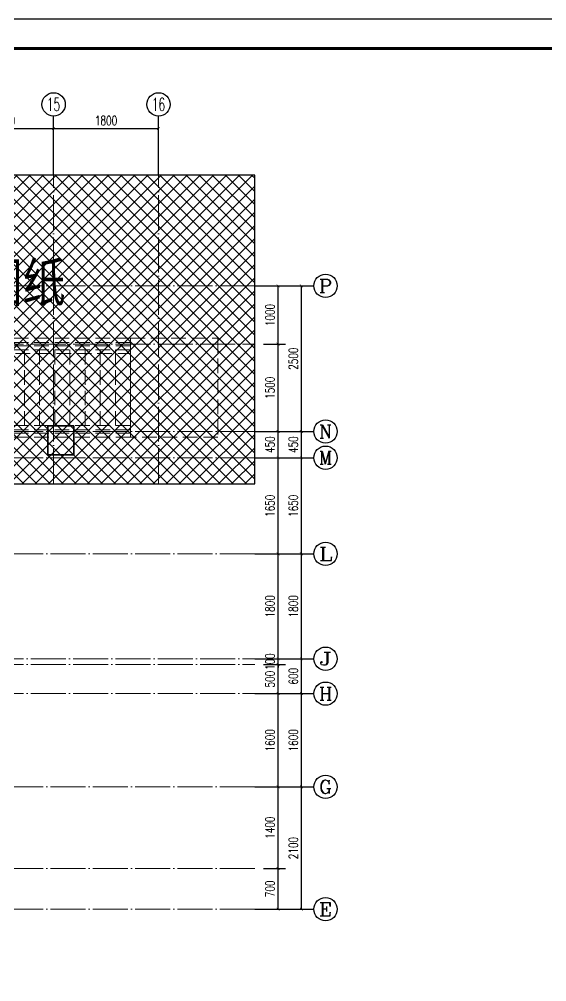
# Model space of a CAD drawing. Extents: x -655480 to 203344, y -294099 to 287156.
# Drawn here: x 39824 to 48872, y 209662 to 226182 of the extents above; entities that cross this region are included whole.
import ezdxf
from ezdxf.enums import TextEntityAlignment as Align

# ---------------------------------------------------------------- set-up
doc = ezdxf.new("R2010")
doc.units = 0
doc.header["$LTSCALE"] = 1000
for name, pattern in [('#P_--_20B1_001_t3$0$DASH', [0.35, 0.25, -0.1]), ('DOTE', [2.42, 2, -0.2, 0.02, -0.2]), ('HIDDEN', [0.375, 0.25, -0.125])]:
    doc.linetypes.add(name, pattern=pattern)
doc.layers.get('0').update_dxf_attribs({"linetype": 'CONTINUOUS'})
doc.layers.get('DEFPOINTS').update_dxf_attribs({"linetype": 'CONTINUOUS'})
for name, color, linetype in [('-TK', 7, 'CONTINUOUS'), ('A-AXIS_TEXT', 7, 'CONTINUOUS'), ('AXIS', 3, 'CONTINUOUS'), ('DIM_SYMB', 3, 'CONTINUOUS'), ('PUB_DIM', 3, 'CONTINUOUS'), ('S-Z柱实线', 6, 'CONTINUOUS'), ('TEXT', 2, 'CONTINUOUS'), ('审核', 1, 'CONTINUOUS'), ('尺寸标注', 86, 'CONTINUOUS')]:
    doc.layers.add(name, color=color, linetype=linetype)
for name, color, linetype, lineweight in [('AXIS_TEXT', 7, 'CONTINUOUS', 20), ('DOTE', 19, 'DOTE', 9), ('STAIR', 2, 'CONTINUOUS', 18), ('填充', 251, 'CONTINUOUS', 5)]:
    doc.layers.add(name, color=color, linetype=linetype, lineweight=lineweight)
doc.styles.add('_TCH_AXIS', font='COMPLEX', dxfattribs={"bigfont": 'GBCBIG'})
doc.styles.add('_TCH_DIM_T3', font='SIMPLEX', dxfattribs={"width": 0.705882, "bigfont": 'GBCBIG'})
doc.styles.add('COMPLEX', font='COMPLEX')
doc.styles.add('黑体', font='simhei.ttf')
doc.dimstyles.new('_TCH_ARCH&&50', dxfattribs={"dimtxt": 157.5, "dimasz": 50, "dimexe": 125, "dimexo": 150, "dimgap": 58.75, "dimtad": 1, "dimdec": 0, "dimzin": 0, "dimdsep": 46, "dimtxsty": '_TCH_DIM_T3', "dimblk": 'ARCHTICK', "dimcen": 0.09, "dimclrt": 7, "dimazin": 0, "dimtfac": 1, "dimtdec": 0, "dimtix": 1, "dimtmove": 2, "dimatfit": 3, "dimldrblk": 'ARCHTICK', "dimfxl": 1, "dimtolj": 1, "dimtzin": 0, "dimarcsym": 0})

# ---------------------------------------------------------------- blocks, each defined once
blk = doc.blocks.new('A1')
blk.add_lwpolyline([(0, 59400), (0, 0), (84100, 0), (84100, 59400)], close=True)
at = {"const_width": 100}
blk.add_lwpolyline([(2500, 58400), (2500, 1000), (83100, 1000), (83100, 58400)], close=True, dxfattribs=at)
blk = doc.blocks.new('DFBFBFBGF')
at = {"layer": 'STAIR', "color": 246, "linetype": '#P_--_20B1_001_t3$0$DASH'}
for p, q in [((293136, 754230), (287317, 754230)), ((293136, 754030), (293136, 754230)), ((293136, 754160), (287317, 754160)), ((293136, 754100), (287317, 754100)), ((293136, 754030), (287317, 754030)), ((293136, 754030), (288716, 754030)), ((288716, 752730), (288716, 754030)), ((288976, 752730), (288976, 754030)), ((289236, 752730), (289236, 754030)), ((289496, 752730), (289496, 754030)), ((289756, 752730), (289756, 754030)), ((290016, 752730), (290016, 754030)), ((290276, 752730), (290276, 754030)), ((290536, 752730), (290536, 754030)), ((290796, 752730), (290796, 754030)), ((291056, 752730), (291056, 754030)), ((291316, 752730), (291316, 754030)), ((291576, 752730), (291576, 754030)), ((291836, 752730), (291836, 754030)), ((292096, 752730), (292096, 754030)), ((292356, 752730), (292356, 754030)), ((292616, 752730), (292616, 754030)), ((292876, 752730), (292876, 754030)), ((293136, 752730), (293136, 754030)), ((288716, 753970), (293136, 753970)), ((293136, 752730), (287317, 752730)), ((293136, 752730), (288716, 752730)), ((293136, 752530), (293136, 752730)), ((293136, 752660), (287317, 752660)), ((293136, 752600), (287317, 752600)), ((293136, 752530), (287317, 752530))]:
    blk.add_line(p, q, dxfattribs=at)
blk.add_lwpolyline([(293136, 754230), (294636, 754230), (294636, 752530), (293136, 752530)], close=True, dxfattribs=at)
at = {"layer": '审核', "color": 58, "linetype": 'HIDDEN', "ltscale": 0.2}
blk.add_line((289519, 752530), (289519, 754230), dxfattribs=at)
blk = doc.blocks.new('_AXISO')
blk.add_circle((0, 0), 0.5)
at = {"layer": 'A-AXIS_TEXT', "style": 'COMPLEX', "width": 1.041667}
blk.add_attdef('A', text='', height=0.56, dxfattribs=at).set_placement((-0.25, -0.28), (0.25, -0.28), align=Align.FIT)
blk = doc.blocks.new('_ArchTick')
at = {"color": 0, "linetype": 'ByBlock', "const_width": 0.15}
blk.add_lwpolyline([(-0.5, -0.5), (0.5, 0.5)], dxfattribs=at)
blk = doc.blocks.new('*D994')
at = {"layer": 'DEFPOINTS', "color": 0, "transparency": 16777216}
for p in [(43863, 211606), (44263, 211606), (43863, 210906)]:
    blk.add_point(p, dxfattribs=at)
at = {"layer": '尺寸标注', "color": 0, "lineweight": -2, "transparency": 16777216}
for p, q in [((44013, 211606), (44388, 211606)), ((44263, 210906), (44263, 211606)), ((44013, 210906), (44388, 210906))]:
    blk.add_line(p, q, dxfattribs=at)
at = {"layer": '尺寸标注', "color": 0, "lineweight": -2, "transparency": 16777216, "xscale": 50, "yscale": 50, "zscale": 50}
for p, rotation in [((44263, 211606), 90), ((44263, 210906), 270)]:
    blk.add_blockref('_ArchTick', p, dxfattribs=dict(at, rotation=rotation))
at = {"layer": '尺寸标注', "color": 7, "transparency": 16777216, "insert": (44125, 211256), "char_height": 157.5, "attachment_point": 5, "rotation": 90, "style": '_TCH_DIM_T3'}
blk.add_mtext('\\A1;700', dxfattribs=at)
blk = doc.blocks.new('*D995')
at = {"layer": 'DEFPOINTS', "color": 0, "transparency": 16777216}
for p in [(43863, 213006), (44263, 213006), (43863, 211606)]:
    blk.add_point(p, dxfattribs=at)
at = {"layer": '尺寸标注', "color": 0, "lineweight": -2, "transparency": 16777216}
for p, q in [((44013, 213006), (44388, 213006)), ((44263, 211606), (44263, 213006)), ((44013, 211606), (44388, 211606))]:
    blk.add_line(p, q, dxfattribs=at)
at = {"layer": '尺寸标注', "color": 0, "lineweight": -2, "transparency": 16777216, "xscale": 50, "yscale": 50, "zscale": 50}
for p, rotation in [((44263, 213006), 90), ((44263, 211606), 270)]:
    blk.add_blockref('_ArchTick', p, dxfattribs=dict(at, rotation=rotation))
at = {"layer": '尺寸标注', "color": 7, "transparency": 16777216, "insert": (44125, 212306), "char_height": 157.5, "attachment_point": 5, "rotation": 90, "style": '_TCH_DIM_T3'}
blk.add_mtext('\\A1;1400', dxfattribs=at)
blk = doc.blocks.new('*D996')
at = {"layer": 'DEFPOINTS', "color": 0, "transparency": 16777216}
for p in [(43863, 214607), (44263, 214607), (43863, 213006)]:
    blk.add_point(p, dxfattribs=at)
at = {"layer": '尺寸标注', "color": 0, "lineweight": -2, "transparency": 16777216}
for p, q in [((44013, 214607), (44388, 214607)), ((44263, 213006), (44263, 214607)), ((44013, 213006), (44388, 213006))]:
    blk.add_line(p, q, dxfattribs=at)
at = {"layer": '尺寸标注', "color": 0, "lineweight": -2, "transparency": 16777216, "xscale": 50, "yscale": 50, "zscale": 50}
for p, rotation in [((44263, 214607), 90), ((44263, 213006), 270)]:
    blk.add_blockref('_ArchTick', p, dxfattribs=dict(at, rotation=rotation))
at = {"layer": '尺寸标注', "color": 7, "transparency": 16777216, "insert": (44125, 213806), "char_height": 157.5, "attachment_point": 5, "rotation": 90, "style": '_TCH_DIM_T3'}
blk.add_mtext('\\A1;1600', dxfattribs=at)
blk = doc.blocks.new('*D997')
at = {"layer": 'DEFPOINTS', "color": 0, "transparency": 16777216}
for p in [(43863, 215106), (44263, 215106), (43863, 214607)]:
    blk.add_point(p, dxfattribs=at)
at = {"layer": '尺寸标注', "color": 0, "lineweight": -2, "transparency": 16777216}
for p, q in [((44013, 215106), (44388, 215106)), ((44263, 214607), (44263, 215106)), ((44013, 214607), (44388, 214607))]:
    blk.add_line(p, q, dxfattribs=at)
at = {"layer": '尺寸标注', "color": 0, "lineweight": -2, "transparency": 16777216, "xscale": 50, "yscale": 50, "zscale": 50}
for p, rotation in [((44263, 215106), 90), ((44263, 214607), 270)]:
    blk.add_blockref('_ArchTick', p, dxfattribs=dict(at, rotation=rotation))
at = {"layer": '尺寸标注', "color": 7, "transparency": 16777216, "insert": (44125, 214856), "char_height": 157.5, "attachment_point": 5, "rotation": 90, "style": '_TCH_DIM_T3'}
blk.add_mtext('\\A1;500', dxfattribs=at)
blk = doc.blocks.new('*D998')
at = {"layer": 'DEFPOINTS', "color": 0, "transparency": 16777216}
for p in [(43863, 215206), (43863, 215106), (44263, 215206)]:
    blk.add_point(p, dxfattribs=at)
at = {"layer": '尺寸标注', "color": 0, "lineweight": -2, "transparency": 16777216}
for p, q in [((44013, 215206), (44388, 215206)), ((44013, 215106), (44388, 215106)), ((44263, 215206), (44263, 215256)), ((44263, 215106), (44263, 215206)), ((44263, 215106), (44263, 215056))]:
    blk.add_line(p, q, dxfattribs=at)
at = {"layer": '尺寸标注', "color": 0, "lineweight": -2, "transparency": 16777216, "xscale": 50, "yscale": 50, "zscale": 50}
for p, rotation in [((44263, 215206), 270), ((44263, 215106), 90)]:
    blk.add_blockref('_ArchTick', p, dxfattribs=dict(at, rotation=rotation))
at = {"layer": '尺寸标注', "color": 7, "transparency": 16777216, "insert": (44125, 215156), "char_height": 157.5, "attachment_point": 5, "rotation": 90, "style": '_TCH_DIM_T3'}
blk.add_mtext('\\A1;100', dxfattribs=at)
blk = doc.blocks.new('*D999')
at = {"layer": 'DEFPOINTS', "color": 0, "transparency": 16777216}
for p in [(43863, 217006), (44263, 217006), (43863, 215206)]:
    blk.add_point(p, dxfattribs=at)
at = {"layer": '尺寸标注', "color": 0, "lineweight": -2, "transparency": 16777216}
for p, q in [((44013, 217006), (44388, 217006)), ((44263, 215206), (44263, 217006)), ((44013, 215206), (44388, 215206))]:
    blk.add_line(p, q, dxfattribs=at)
at = {"layer": '尺寸标注', "color": 0, "lineweight": -2, "transparency": 16777216, "xscale": 50, "yscale": 50, "zscale": 50}
for p, rotation in [((44263, 217006), 90), ((44263, 215206), 270)]:
    blk.add_blockref('_ArchTick', p, dxfattribs=dict(at, rotation=rotation))
at = {"layer": '尺寸标注', "color": 7, "transparency": 16777216, "insert": (44125, 216106), "char_height": 157.5, "attachment_point": 5, "rotation": 90, "style": '_TCH_DIM_T3'}
blk.add_mtext('\\A1;1800', dxfattribs=at)
blk = doc.blocks.new('*D1000')
at = {"layer": 'DEFPOINTS', "color": 0, "transparency": 16777216}
for p in [(43863, 218656), (44263, 218656), (43863, 217006)]:
    blk.add_point(p, dxfattribs=at)
at = {"layer": '尺寸标注', "color": 0, "lineweight": -2, "transparency": 16777216}
for p, q in [((44013, 218656), (44388, 218656)), ((44263, 217006), (44263, 218656)), ((44013, 217006), (44388, 217006))]:
    blk.add_line(p, q, dxfattribs=at)
at = {"layer": '尺寸标注', "color": 0, "lineweight": -2, "transparency": 16777216, "xscale": 50, "yscale": 50, "zscale": 50}
for p, rotation in [((44263, 218656), 90), ((44263, 217006), 270)]:
    blk.add_blockref('_ArchTick', p, dxfattribs=dict(at, rotation=rotation))
at = {"layer": '尺寸标注', "color": 7, "transparency": 16777216, "insert": (44125, 217831), "char_height": 157.5, "attachment_point": 5, "rotation": 90, "style": '_TCH_DIM_T3'}
blk.add_mtext('\\A1;1650', dxfattribs=at)
blk = doc.blocks.new('*D1001')
at = {"layer": 'DEFPOINTS', "color": 0, "transparency": 16777216}
for p in [(43863, 219106), (44263, 219106), (43863, 218656)]:
    blk.add_point(p, dxfattribs=at)
at = {"layer": '尺寸标注', "color": 0, "lineweight": -2, "transparency": 16777216}
for p, q in [((44013, 219106), (44388, 219106)), ((44263, 218656), (44263, 219106)), ((44013, 218656), (44388, 218656))]:
    blk.add_line(p, q, dxfattribs=at)
at = {"layer": '尺寸标注', "color": 0, "lineweight": -2, "transparency": 16777216, "xscale": 50, "yscale": 50, "zscale": 50}
for p, rotation in [((44263, 219106), 90), ((44263, 218656), 270)]:
    blk.add_blockref('_ArchTick', p, dxfattribs=dict(at, rotation=rotation))
at = {"layer": '尺寸标注', "color": 7, "transparency": 16777216, "insert": (44125, 218881), "char_height": 157.5, "attachment_point": 5, "rotation": 90, "style": '_TCH_DIM_T3'}
blk.add_mtext('\\A1;450', dxfattribs=at)
blk = doc.blocks.new('*D1002')
at = {"layer": 'DEFPOINTS', "color": 0, "transparency": 16777216}
for p in [(43863, 220606), (44263, 220606), (43863, 219106)]:
    blk.add_point(p, dxfattribs=at)
at = {"layer": '尺寸标注', "color": 0, "lineweight": -2, "transparency": 16777216}
for p, q in [((44013, 220606), (44388, 220606)), ((44263, 219106), (44263, 220606)), ((44013, 219106), (44388, 219106))]:
    blk.add_line(p, q, dxfattribs=at)
at = {"layer": '尺寸标注', "color": 0, "lineweight": -2, "transparency": 16777216, "xscale": 50, "yscale": 50, "zscale": 50}
for p, rotation in [((44263, 220606), 90), ((44263, 219106), 270)]:
    blk.add_blockref('_ArchTick', p, dxfattribs=dict(at, rotation=rotation))
at = {"layer": '尺寸标注', "color": 7, "transparency": 16777216, "insert": (44125, 219856), "char_height": 157.5, "attachment_point": 5, "rotation": 90, "style": '_TCH_DIM_T3'}
blk.add_mtext('\\A1;1500', dxfattribs=at)
blk = doc.blocks.new('*D1003')
at = {"layer": 'DEFPOINTS', "color": 0, "transparency": 16777216}
for p in [(43863, 221606), (44263, 221606), (43863, 220606)]:
    blk.add_point(p, dxfattribs=at)
at = {"layer": '尺寸标注', "color": 0, "lineweight": -2, "transparency": 16777216}
for p, q in [((44013, 221606), (44388, 221606)), ((44263, 220606), (44263, 221606)), ((44013, 220606), (44388, 220606))]:
    blk.add_line(p, q, dxfattribs=at)
at = {"layer": '尺寸标注', "color": 0, "lineweight": -2, "transparency": 16777216, "xscale": 50, "yscale": 50, "zscale": 50}
for p, rotation in [((44263, 221606), 90), ((44263, 220606), 270)]:
    blk.add_blockref('_ArchTick', p, dxfattribs=dict(at, rotation=rotation))
at = {"layer": '尺寸标注', "color": 7, "transparency": 16777216, "insert": (44125, 221106), "char_height": 157.5, "attachment_point": 5, "rotation": 90, "style": '_TCH_DIM_T3'}
blk.add_mtext('\\A1;1000', dxfattribs=at)
blk = doc.blocks.new('*D1031')
at = {"layer": 'DEFPOINTS', "color": 0, "transparency": 16777216}
for p in [(43863, 213006), (44663, 213006), (43863, 210906)]:
    blk.add_point(p, dxfattribs=at)
at = {"layer": 'PUB_DIM', "color": 0, "lineweight": -2, "transparency": 16777216}
for p, q in [((44013, 213006), (44788, 213006)), ((44663, 210906), (44663, 213006)), ((44013, 210906), (44788, 210906))]:
    blk.add_line(p, q, dxfattribs=at)
at = {"layer": 'PUB_DIM', "color": 0, "lineweight": -2, "transparency": 16777216, "xscale": 50, "yscale": 50, "zscale": 50}
for p, rotation in [((44663, 213006), 90), ((44663, 210906), 270)]:
    blk.add_blockref('_ArchTick', p, dxfattribs=dict(at, rotation=rotation))
at = {"layer": 'PUB_DIM', "color": 7, "transparency": 16777216, "insert": (44525, 211956), "char_height": 157.5, "attachment_point": 5, "rotation": 90, "style": '_TCH_DIM_T3'}
blk.add_mtext('\\A1;2100', dxfattribs=at)
blk = doc.blocks.new('*D1032')
at = {"layer": 'DEFPOINTS', "color": 0, "transparency": 16777216}
for p in [(43863, 214607), (44663, 214607), (43863, 213006)]:
    blk.add_point(p, dxfattribs=at)
at = {"layer": 'PUB_DIM', "color": 0, "lineweight": -2, "transparency": 16777216}
for p, q in [((44013, 214607), (44788, 214607)), ((44663, 213006), (44663, 214607)), ((44013, 213006), (44788, 213006))]:
    blk.add_line(p, q, dxfattribs=at)
at = {"layer": 'PUB_DIM', "color": 0, "lineweight": -2, "transparency": 16777216, "xscale": 50, "yscale": 50, "zscale": 50}
for p, rotation in [((44663, 214607), 90), ((44663, 213006), 270)]:
    blk.add_blockref('_ArchTick', p, dxfattribs=dict(at, rotation=rotation))
at = {"layer": 'PUB_DIM', "color": 7, "transparency": 16777216, "insert": (44525, 213806), "char_height": 157.5, "attachment_point": 5, "rotation": 90, "style": '_TCH_DIM_T3'}
blk.add_mtext('\\A1;1600', dxfattribs=at)
blk = doc.blocks.new('*D1033')
at = {"layer": 'DEFPOINTS', "color": 0, "transparency": 16777216}
for p in [(43863, 215206), (44663, 215206), (43863, 214607)]:
    blk.add_point(p, dxfattribs=at)
at = {"layer": 'PUB_DIM', "color": 0, "lineweight": -2, "transparency": 16777216}
for p, q in [((44013, 215206), (44788, 215206)), ((44663, 214607), (44663, 215206)), ((44013, 214607), (44788, 214607))]:
    blk.add_line(p, q, dxfattribs=at)
at = {"layer": 'PUB_DIM', "color": 0, "lineweight": -2, "transparency": 16777216, "xscale": 50, "yscale": 50, "zscale": 50}
for p, rotation in [((44663, 215206), 90), ((44663, 214607), 270)]:
    blk.add_blockref('_ArchTick', p, dxfattribs=dict(at, rotation=rotation))
at = {"layer": 'PUB_DIM', "color": 7, "transparency": 16777216, "insert": (44525, 214906), "char_height": 157.5, "attachment_point": 5, "rotation": 90, "style": '_TCH_DIM_T3'}
blk.add_mtext('\\A1;600', dxfattribs=at)
blk = doc.blocks.new('*D1034')
at = {"layer": 'DEFPOINTS', "color": 0, "transparency": 16777216}
for p in [(43863, 217006), (44663, 217006), (43863, 215206)]:
    blk.add_point(p, dxfattribs=at)
at = {"layer": 'PUB_DIM', "color": 0, "lineweight": -2, "transparency": 16777216}
for p, q in [((44013, 217006), (44788, 217006)), ((44663, 215206), (44663, 217006)), ((44013, 215206), (44788, 215206))]:
    blk.add_line(p, q, dxfattribs=at)
at = {"layer": 'PUB_DIM', "color": 0, "lineweight": -2, "transparency": 16777216, "xscale": 50, "yscale": 50, "zscale": 50}
for p, rotation in [((44663, 217006), 90), ((44663, 215206), 270)]:
    blk.add_blockref('_ArchTick', p, dxfattribs=dict(at, rotation=rotation))
at = {"layer": 'PUB_DIM', "color": 7, "transparency": 16777216, "insert": (44525, 216106), "char_height": 157.5, "attachment_point": 5, "rotation": 90, "style": '_TCH_DIM_T3'}
blk.add_mtext('\\A1;1800', dxfattribs=at)
blk = doc.blocks.new('*D1035')
at = {"layer": 'DEFPOINTS', "color": 0, "transparency": 16777216}
for p in [(43863, 218656), (44663, 218656), (43863, 217006)]:
    blk.add_point(p, dxfattribs=at)
at = {"layer": 'PUB_DIM', "color": 0, "lineweight": -2, "transparency": 16777216}
for p, q in [((44013, 218656), (44788, 218656)), ((44663, 217006), (44663, 218656)), ((44013, 217006), (44788, 217006))]:
    blk.add_line(p, q, dxfattribs=at)
at = {"layer": 'PUB_DIM', "color": 0, "lineweight": -2, "transparency": 16777216, "xscale": 50, "yscale": 50, "zscale": 50}
for p, rotation in [((44663, 218656), 90), ((44663, 217006), 270)]:
    blk.add_blockref('_ArchTick', p, dxfattribs=dict(at, rotation=rotation))
at = {"layer": 'PUB_DIM', "color": 7, "transparency": 16777216, "insert": (44525, 217831), "char_height": 157.5, "attachment_point": 5, "rotation": 90, "style": '_TCH_DIM_T3'}
blk.add_mtext('\\A1;1650', dxfattribs=at)
blk = doc.blocks.new('*D1036')
at = {"layer": 'DEFPOINTS', "color": 0, "transparency": 16777216}
for p in [(43863, 219106), (44663, 219106), (43863, 218656)]:
    blk.add_point(p, dxfattribs=at)
at = {"layer": 'PUB_DIM', "color": 0, "lineweight": -2, "transparency": 16777216}
for p, q in [((44013, 219106), (44788, 219106)), ((44663, 218656), (44663, 219106)), ((44013, 218656), (44788, 218656))]:
    blk.add_line(p, q, dxfattribs=at)
at = {"layer": 'PUB_DIM', "color": 0, "lineweight": -2, "transparency": 16777216, "xscale": 50, "yscale": 50, "zscale": 50}
for p, rotation in [((44663, 219106), 90), ((44663, 218656), 270)]:
    blk.add_blockref('_ArchTick', p, dxfattribs=dict(at, rotation=rotation))
at = {"layer": 'PUB_DIM', "color": 7, "transparency": 16777216, "insert": (44525, 218881), "char_height": 157.5, "attachment_point": 5, "rotation": 90, "style": '_TCH_DIM_T3'}
blk.add_mtext('\\A1;450', dxfattribs=at)
blk = doc.blocks.new('*D1037')
at = {"layer": 'DEFPOINTS', "color": 0, "transparency": 16777216}
for p in [(43863, 221606), (44663, 221606), (43863, 219106)]:
    blk.add_point(p, dxfattribs=at)
at = {"layer": 'PUB_DIM', "color": 0, "lineweight": -2, "transparency": 16777216}
for p, q in [((44013, 221606), (44788, 221606)), ((44663, 219106), (44663, 221606)), ((44013, 219106), (44788, 219106))]:
    blk.add_line(p, q, dxfattribs=at)
at = {"layer": 'PUB_DIM', "color": 0, "lineweight": -2, "transparency": 16777216, "xscale": 50, "yscale": 50, "zscale": 50}
for p, rotation in [((44663, 221606), 90), ((44663, 219106), 270)]:
    blk.add_blockref('_ArchTick', p, dxfattribs=dict(at, rotation=rotation))
at = {"layer": 'PUB_DIM', "color": 7, "transparency": 16777216, "insert": (44525, 220356), "char_height": 157.5, "attachment_point": 5, "rotation": 90, "style": '_TCH_DIM_T3'}
blk.add_mtext('\\A1;2500', dxfattribs=at)
blk = doc.blocks.new('*D1040')
at = {"layer": 'DEFPOINTS', "color": 0, "transparency": 16777216}
for p in [(40413, 224306), (38713, 223506), (40413, 223506)]:
    blk.add_point(p, dxfattribs=at)
at = {"layer": 'PUB_DIM', "color": 0, "lineweight": -2, "transparency": 16777216}
for p, q in [((38713, 223656), (38713, 224431)), ((40413, 223656), (40413, 224431)), ((38713, 224306), (40413, 224306))]:
    blk.add_line(p, q, dxfattribs=at)
at = {"layer": 'PUB_DIM', "color": 0, "lineweight": -2, "transparency": 16777216, "xscale": 50, "yscale": 50, "zscale": 50, "rotation": 180}
blk.add_blockref('_ArchTick', (38713, 224306), dxfattribs=at)
at = {"layer": 'PUB_DIM', "color": 0, "lineweight": -2, "transparency": 16777216, "xscale": 50, "yscale": 50, "zscale": 50}
blk.add_blockref('_ArchTick', (40413, 224306), dxfattribs=at)
at = {"layer": 'PUB_DIM', "color": 7, "transparency": 16777216, "insert": (39563, 224444), "char_height": 157.5, "attachment_point": 5, "style": '_TCH_DIM_T3'}
blk.add_mtext('\\A1;1700', dxfattribs=at)
blk = doc.blocks.new('*D1041')
at = {"layer": 'DEFPOINTS', "color": 0, "transparency": 16777216}
for p in [(42213, 224306), (40413, 223506), (42213, 223506)]:
    blk.add_point(p, dxfattribs=at)
at = {"layer": 'PUB_DIM', "color": 0, "lineweight": -2, "transparency": 16777216}
for p, q in [((40413, 223656), (40413, 224431)), ((42213, 223656), (42213, 224431)), ((40413, 224306), (42213, 224306))]:
    blk.add_line(p, q, dxfattribs=at)
at = {"layer": 'PUB_DIM', "color": 0, "lineweight": -2, "transparency": 16777216, "xscale": 50, "yscale": 50, "zscale": 50, "rotation": 180}
blk.add_blockref('_ArchTick', (40413, 224306), dxfattribs=at)
at = {"layer": 'PUB_DIM', "color": 0, "lineweight": -2, "transparency": 16777216, "xscale": 50, "yscale": 50, "zscale": 50}
blk.add_blockref('_ArchTick', (42213, 224306), dxfattribs=at)
at = {"layer": 'PUB_DIM', "color": 7, "transparency": 16777216, "insert": (41313, 224444), "char_height": 157.5, "attachment_point": 5, "style": '_TCH_DIM_T3'}
blk.add_mtext('\\A1;1800', dxfattribs=at)

msp = doc.modelspace()

# ---------------------------------------------------------------- hatches: boundary and pattern name
at = {"layer": '填充'}
h = msp.add_hatch(dxfattribs=at)
h.set_pattern_fill('ANSI37', color=196, scale=100, style=0)
h.set_pattern_definition([(45, (-63159.83, 109335.62), (-112.2532, 112.2532), []), (135, (-63159.83, 109335.62), (-112.2532, -112.2532), [])])
h.paths.add_polyline_path([(32912.8, 216906.34), (31312.99, 216906.34), (31312.99, 210006.35), (37512.99, 210006.35), (37512.99, 211506.35), (35762.79, 211506.35), (35762.79, 210806.35), (33062.79, 210806.35), (33062.79, 212906.35), (32612.79, 212906.35), (32612.79, 214706.61), (32912.8, 214706.62)])
h.paths.add_polyline_path([(31312.99, 219206.35), (32912.79, 219206.35), (32912.8, 220706.34), (35912.81, 220706.34), (35912.8, 214706.59), (37512.99, 214706.6), (37512.99, 218206.35), (43863, 218206.35), (43863, 223506.35), (31312.99, 223506.35)])

# ---------------------------------------------------------------- linework, layer by layer
at = {"layer": 'AXIS'}
for p, q in [((40412.99, 223506.35), (40412.99, 224520.96)), ((42212.99, 223506.35), (42212.99, 224520.96)), ((43863, 221606.35), (44877.61, 221606.35)), ((43863, 219106.35), (44877.61, 219106.35)), ((43863, 218656.35), (44877.61, 218656.35)), ((43863, 217006.35), (44877.61, 217006.35)), ((43863, 215206.35), (44877.61, 215206.35)), ((43863, 214606.62), (44877.61, 214606.62)), ((43863, 213006.35), (44877.61, 213006.35)), ((43863, 210906.35), (44877.61, 210906.35))]:
    msp.add_line(p, q, dxfattribs=at)
at = {"layer": 'DIM_SYMB'}
msp.add_lwpolyline([(31312.99, 223506.35), (31312.99, 218206.35), (31312.99, 218206.35), (31312.99, 210006.35), (37512.99, 210006.35), (37512.99, 218206.35), (43863, 218206.35), (43863, 223506.35)], close=True, dxfattribs=at)
at = {"layer": 'DOTE', "linetype": 'DOTE', "ltscale": 0.3}
for p, q in [((40412.99, 218206.35), (40412.99, 223506.35)), ((42212.99, 218206.35), (42212.99, 223506.35)), ((43863, 221606.35), (31312.99, 221606.35)), ((31312.99, 220606.34), (43863, 220606.34)), ((43863, 219106.35), (31312.99, 219106.35)), ((43863, 218656.35), (31312.99, 218656.35)), ((43863, 217006.35), (31312.99, 217006.35)), ((31312.99, 215206.35), (43863, 215206.35)), ((31312.99, 215106.35), (43863, 215106.35)), ((31312.99, 214606.62), (43863, 214606.62)), ((43863, 213006.35), (31312.99, 213006.35)), ((43863, 211606.35), (35662.22, 211606.35)), ((43863, 210906.35), (31312.99, 210906.35))]:
    msp.add_line(p, q, dxfattribs=at)
at = {"layer": 'S-Z柱实线', "color": 2, "lineweight": 35}
msp.add_lwpolyline([(40762.8, 219206.35), (40312.8, 219206.35), (40312.8, 218706.35), (40762.8, 218706.35)], close=True, dxfattribs=at)

# ---------------------------------------------------------------- block references
at = {"layer": '-TK', "xscale": 0.5, "yscale": 0.5, "zscale": 0.5}
msp.add_blockref('A1', (27867.19, 196482.28), dxfattribs=at)
msp.add_blockref('DFBFBFBGF', (-251403.78, -533523.55))
at = {"layer": 'AXIS'}
ref = msp.add_blockref('_AXISO', (40412.99, 224720.96), dxfattribs=dict(at, xscale=400, yscale=400, zscale=400))
ref.add_attrib('A', '15', dxfattribs={"layer": 'AXIS_TEXT', "height": 226.274, "style": '_TCH_AXIS', "width": 0.724138}).set_placement((40299.85, 224607.82), (40526.13, 224607.82), align=Align.FIT)
ref = msp.add_blockref('_AXISO', (42212.99, 224720.96), dxfattribs=dict(at, xscale=400, yscale=400, zscale=400))
ref.add_attrib('A', '16', dxfattribs={"layer": 'AXIS_TEXT', "height": 226.274, "style": '_TCH_AXIS', "width": 0.724138}).set_placement((42099.85, 224607.82), (42326.13, 224607.82), align=Align.FIT)
ref = msp.add_blockref('_AXISO', (45077.61, 221606.35), dxfattribs=dict(at, xscale=400, yscale=400, zscale=400))
ref.add_attrib('A', 'P', dxfattribs={"layer": 'AXIS_TEXT', "height": 226.27, "style": '_TCH_AXIS', "width": 1.235294}).set_placement((44964.47, 221493.21), (45190.74, 221493.21), align=Align.FIT)
ref = msp.add_blockref('_AXISO', (45077.61, 219106.35), dxfattribs=dict(at, xscale=400, yscale=400, zscale=400))
ref.add_attrib('A', 'N', dxfattribs={"layer": 'AXIS_TEXT', "height": 226.27, "style": '_TCH_AXIS', "width": 1.105263}).set_placement((44964.47, 218993.21), (45190.74, 218993.21), align=Align.FIT)
ref = msp.add_blockref('_AXISO', (45077.61, 218656.35), dxfattribs=dict(at, xscale=400, yscale=400, zscale=400))
ref.add_attrib('A', 'M', dxfattribs={"layer": 'AXIS_TEXT', "height": 226.27, "style": '_TCH_AXIS'}).set_placement((44964.47, 218543.21), (45190.74, 218543.21), align=Align.FIT)
ref = msp.add_blockref('_AXISO', (45077.61, 217006.35), dxfattribs=dict(at, xscale=400, yscale=400, zscale=400))
ref.add_attrib('A', 'L', dxfattribs={"layer": 'AXIS_TEXT', "height": 226.27, "style": '_TCH_AXIS', "width": 1.4}).set_placement((44964.47, 216893.21), (45190.74, 216893.21), align=Align.FIT)
ref = msp.add_blockref('_AXISO', (45077.61, 215206.35), dxfattribs=dict(at, xscale=400, yscale=400, zscale=400))
ref.add_attrib('A', 'J', dxfattribs={"layer": 'AXIS_TEXT', "height": 226.27, "style": '_TCH_AXIS', "width": 1.909091}).set_placement((44964.47, 215093.21), (45190.74, 215093.21), align=Align.FIT)
ref = msp.add_blockref('_AXISO', (45077.61, 214606.62), dxfattribs=dict(at, xscale=400, yscale=400, zscale=400))
ref.add_attrib('A', 'H', dxfattribs={"layer": 'AXIS_TEXT', "height": 226.27, "style": '_TCH_AXIS', "width": 1.05}).set_placement((44964.47, 214493.48), (45190.74, 214493.48), align=Align.FIT)
ref = msp.add_blockref('_AXISO', (45077.61, 213006.35), dxfattribs=dict(at, xscale=400, yscale=400, zscale=400))
ref.add_attrib('A', 'G', dxfattribs={"layer": 'AXIS_TEXT', "height": 226.27, "style": '_TCH_AXIS', "width": 1.166667}).set_placement((44964.47, 212893.21), (45190.74, 212893.21), align=Align.FIT)
ref = msp.add_blockref('_AXISO', (45077.61, 210906.35), dxfattribs=dict(at, xscale=400, yscale=400, zscale=400))
ref.add_attrib('A', 'E', dxfattribs={"layer": 'AXIS_TEXT', "height": 226.27, "style": '_TCH_AXIS', "width": 1.3125}).set_placement((44964.47, 210793.21), (45190.74, 210793.21), align=Align.FIT)

# ---------------------------------------------------------------- texts
at = {"layer": 'TEXT', "color": 2, "style": '黑体', "width": 0.8}
msp.add_text('阴影部分详地库图纸', height=672.945, dxfattribs=at).set_placement((34008.28, 221332.71))

# ---------------------------------------------------------------- dimensions: what is measured, and where the dimension line sits
at = {"layer": 'PUB_DIM'}
for p1, p2, distance, picture, middle in [((38712.99, 223506.35), (40412.99, 223506.35), 799.99, '*D1040', (39562.99, 224443.85)), ((40412.99, 223506.35), (42212.99, 223506.35), 799.99, '*D1041', (41312.99, 224443.85)), ((43863, 219106.35), (43863, 221606.35), -800, '*D1037', (44525.5, 220356.35)), ((43863, 218656.35), (43863, 219106.35), -800, '*D1036', (44525.5, 218881.35)), ((43863, 217006.35), (43863, 218656.35), -800, '*D1035', (44525.5, 217831.35)), ((43863, 215206.35), (43863, 217006.35), -800, '*D1034', (44525.5, 216106.35)), ((43863, 214606.62), (43863, 215206.35), -800, '*D1033', (44525.5, 214906.48)), ((43863, 213006.35), (43863, 214606.62), -800, '*D1032', (44525.5, 213806.48)), ((43863, 210906.35), (43863, 213006.35), -800, '*D1031', (44525.5, 211956.35))]:
    dim = msp.add_aligned_dim(p1=p1, p2=p2, distance=distance, dimstyle='_TCH_ARCH&&50', dxfattribs=at)
    dim.commit()
    dim.dimension.update_dxf_attribs({"geometry": picture, "text_midpoint": middle})
at = {"layer": '尺寸标注', "color": 106}
for p1, p2, picture, middle in [((43863, 220606.34), (43863, 221606.35), '*D1003', (44125.5, 221106.35)), ((43863, 219106.35), (43863, 220606.34), '*D1002', (44125.5, 219856.35)), ((43863, 218656.35), (43863, 219106.35), '*D1001', (44125.5, 218881.35)), ((43863, 217006.35), (43863, 218656.35), '*D1000', (44125.5, 217831.35)), ((43863, 215206.35), (43863, 217006.35), '*D999', (44125.5, 216106.35)), ((43863, 215106.35), (43863, 215206.35), '*D998', (44125.5, 215156.35)), ((43863, 214606.62), (43863, 215106.35), '*D997', (44125.5, 214856.48)), ((43863, 213006.35), (43863, 214606.62), '*D996', (44125.5, 213806.48)), ((43863, 211606.35), (43863, 213006.35), '*D995', (44125.5, 212306.35)), ((43863, 210906.35), (43863, 211606.35), '*D994', (44125.5, 211256.35))]:
    dim = msp.add_aligned_dim(p1=p1, p2=p2, distance=-400, dimstyle='_TCH_ARCH&&50', dxfattribs=at)
    dim.commit()
    dim.dimension.update_dxf_attribs({"geometry": picture, "text_midpoint": middle})

doc.saveas('drawing.dxf')
